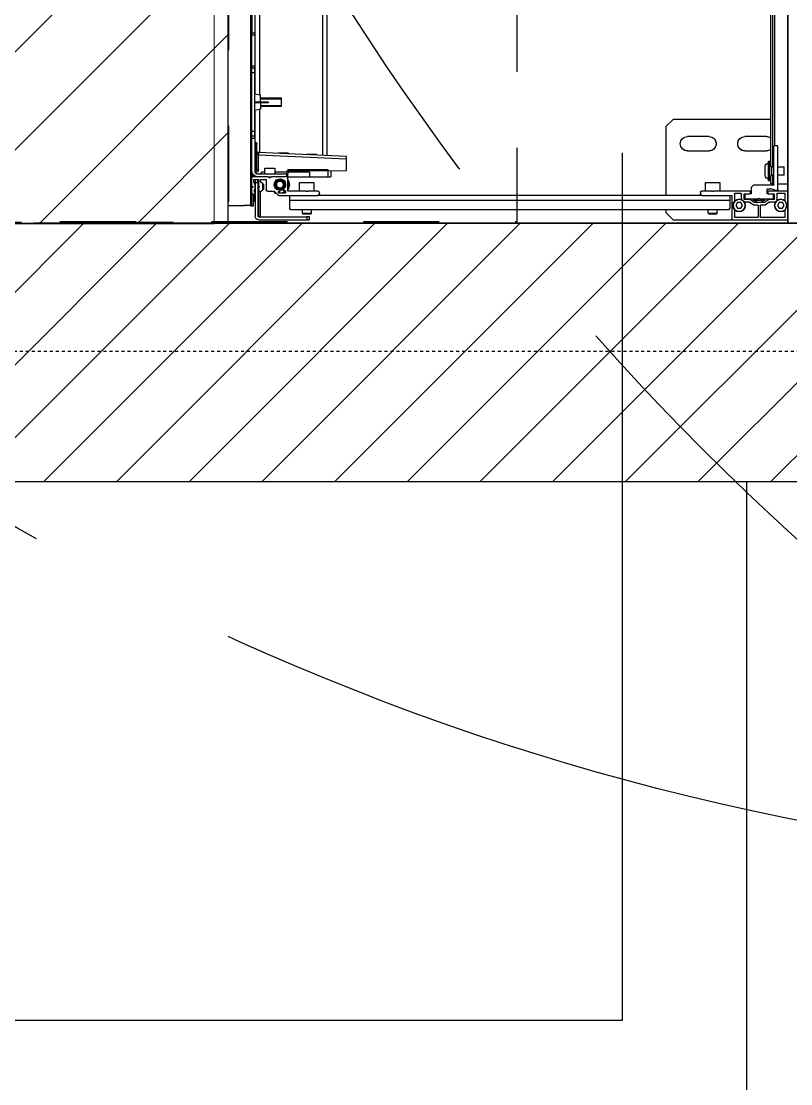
# Model space of a CAD drawing. Header units: centimetres. Extents: x -35664 to 50682, y -23001 to 23705.
# Drawn here: x 9691.7 to 9745.4, y 4240.3 to 4314.4 of the extents above; entities that cross this region are included whole.
import ezdxf

# ---------------------------------------------------------------- set-up
doc = ezdxf.new("R2010")
doc.units = ezdxf.units.CM
for name, pattern in [('ACAD_ISO02W100', [15, 12, -3]), ('Style de ligne -1', [0.41664, 0.20828, -0.20836]), ('VW-01', [0.41656, 0.20828, -0.20828])]:
    doc.linetypes.add(name, pattern=pattern)
for name, color, linetype in [('B aménagement intérieur', 252, 'Continuous'), ('B Faux plafonds', 9, 'Continuous'), ('B Faux plafonds_Hatch', 9, 'Continuous'), ('B GÈnÈral_Hatch', 252, 'Continuous'), ('B Général', 252, 'Continuous'), ('C ANNOTATIONS-axes horizontaux', 252, 'Style de ligne -1'), ('C ANNOTATIONS-prestations', 252, 'Continuous'), ('C ANNOTATIONS-prestations_Hatch', 252, 'Continuous'), ('D SURFACES-shab', 252, 'Continuous'), ('F REMPLISSAGE-vert foncé', 252, 'Continuous'), ('MTI900_Alu', 252, 'Continuous'), ('prlm-CHAUFF', 4, 'Continuous'), ('prlm-MOD', 64, 'Continuous')]:
    doc.layers.add(name, color=color, linetype=linetype)
doc.layers.add('prlm-GAZ', color=2, linetype='Continuous', lineweight=25)
doc.layers.add('prlm-ZEROPLOT', color=254, linetype='Continuous', plot=False)
doc.layers.get('prlm-CHAUFF').off()

# ---------------------------------------------------------------- blocks, each defined once
blk = doc.blocks.new('B 90.200_wc-2')
at = {"layer": 'B Général', "linetype": 'Continuous'}
for p, q in [((-25, -20.1), (-25, 0)), ((-24.9, 0.1), (24.9, 0.1)), ((25, -20.1), (25, 0)), ((-19.5, -44.2), (-19.5, -21.9)), ((19.5, -44.2), (19.5, -21.9))]:
    blk.add_line(p, q, dxfattribs=at)
at = {"layer": 'B Général', "linetype": 'Continuous', "flags": 128}
blk.add_lwpolyline([(-25, -20.1), (-24.9, -20.6), (-24.75, -20.9), (-24.55, -21.2), (-24.3, -21.45), (-23.9, -21.7), (-23.4, -21.85), (-23.15, -21.9), (23.25, -21.9), (23.55, -21.85), (23.9, -21.7), (24.2, -21.5), (24.45, -21.3), (24.65, -21.05), (24.8, -20.75), (24.9, -20.5), (24.95, -20.3), (25, -20.1)], dxfattribs=at)
for points in [[(-19.5, -44.199), (-19.5, -44.2, 0.036537), (-19.11, -49.53, 0.035337), (-17.941, -54.747), (-17.94, -54.75, 0.041299), (-16.221, -59.088), (-16.22, -59.09), (-16.217, -59.097, 0.041783), (-13.79, -63.08, 0.053503), (-10.774, -66.396), (-10.77, -66.4, 0.054816), (-7.122, -69.019), (-7.12, -69.02, 0.063755), (-3.68, -70.42), (-3.678, -70.421, 0.064897), (0, -70.9)], [(0, -70.9, 0.064897), (3.678, -70.421), (3.68, -70.42, 0.063726), (7.12, -69.02), (7.122, -69.019, 0.054816), (10.77, -66.4), (10.774, -66.396, 0.053503), (13.79, -63.08, 0.041783), (16.217, -59.097), (16.22, -59.09), (16.221, -59.088, 0.041299), (17.94, -54.75), (17.941, -54.747, 0.035337), (19.11, -49.53, 0.036556), (19.5, -44.2)]]:
    blk.add_lwpolyline(points, format="xyb", dxfattribs=at)
at = {"layer": 'B Général', "linetype": 'Continuous'}
for centre, start, end in [((-24.9, 0), 90, 180), ((24.9, 0), 0, 90)]:
    blk.add_arc(centre, 0.1, start, end, dxfattribs=at)
blk = doc.blocks.new('B 90.Groupe-2-1')
at = {"layer": 'B Général', "linetype": 'Style de ligne -1', "ltscale": 25.4, "flags": 128}
blk.add_lwpolyline([(-35.4, 7.6), (35.6, 7.6), (35.6, -32.4), (-35.4, -32.4)], close=True, dxfattribs=at)
at = {"layer": 'B Général', "xscale": -1, "rotation": 270}
blk.add_blockref('B 90.200_wc-2', (35.5, 7.5), dxfattribs=at)
blk = doc.blocks.new('B 90.WC-plan-PMR')
at = {"layer": 'B Général'}
blk.add_blockref('B 90.Groupe-2-1', (0, 0), dxfattribs=at)
blk = doc.blocks.new('B 90.T2 S105 (2D)')
at = {"layer": 'B Faux plafonds_Hatch', "linetype": 'Continuous'}
h = blk.add_hatch(dxfattribs=at)
h.set_pattern_fill('F_P__SOFFITE', color=256, style=0, pattern_type=2)
h.set_pattern_definition([(45, (0, 0.2205), (-3.52778, 3.30729), [])])
h.paths.add_polyline_path([(131.913, -198.441), (278.41, -198.441), (278.41, -291.441), (11.734, -291.53), (11.734, -291.524), (4.579, -291.524), (4.579, -224.523), (-60.421, -224.523), (-60.421, -134.523), (4.594, -134.523), (4.594, -27.466), (131.734, -27.466)])
at = {"layer": 'B Faux plafonds', "linetype": 'VW-01', "ltscale": 25.4, "flags": 128}
blk.add_lwpolyline([(131.913, -198.441), (278.41, -198.441), (278.41, -291.441), (11.734, -291.53), (11.734, -291.524), (4.579, -291.524), (4.579, -224.523), (-60.421, -224.523), (-60.421, -134.523), (4.594, -134.523), (4.594, -27.466), (131.734, -27.466)], close=True, dxfattribs=at)
at = {"layer": 'B Général', "linetype": 'Continuous'}
blk.add_line((317.41, -291.511), (317.41, -200.441), dxfattribs=at)
at = {"layer": 'D SURFACES-shab', "lineweight": 18, "flags": 128}
blk.add_lwpolyline([(135.734, -198.441), (277.41, -198.441), (277.41, -291.537), (135.734, -291.537)], close=True, dxfattribs=at)
at = {"layer": 'F REMPLISSAGE-vert foncé', "linetype": 'Continuous'}
blk.add_line((317.41, -291.511), (317.41, -200.441), dxfattribs=at)
at = {"layer": 'B Général'}
blk.add_blockref('B 90.WC-plan-PMR', (262.91, -259.013), dxfattribs=at)
blk = doc.blocks.new('B 90.G 100_80')
at = {"layer": 'B Général', "linetype": 'Continuous'}
blk.add_line((48.52, 43.75), (48.52, -43.75), dxfattribs=at)
at = {"layer": 'B Général', "linetype": 'Continuous', "flags": 128}
blk.add_lwpolyline([(9.5, -45), (9.5, 45), (48.52, 45), (48.52, -45)], close=True, dxfattribs=at)
at = {"layer": 'C ANNOTATIONS-prestations'}
for p, q in [((9.5, 44.75), (9.5, 44.72)), ((9.53, 44.75), (9.5, 44.75)), ((9.5, 44.72), (9.5, 42.78)), ((13.37, 44.75), (9.53, 44.75)), ((9.68, 44.54), (9.68, 44.033)), ((11.41, 44.57), (9.71, 44.57)), ((11.44, 43.76), (11.44, 44.54)), ((11.56, 44.54), (11.56, 43.76)), ((13.19, 44.57), (11.59, 44.57)), ((13.22, 44.033), (13.22, 44.54)), ((17.5, 44.75), (13.37, 44.75)), ((13.4, 43.08), (13.4, 44.72)), ((18, 44.25), (17.5, 44.75)), ((43.05, 44.75), (42.85, 44.75)), ((42.85, 44.75), (42.85, 44.55)), ((42.85, 44.55), (43.05, 44.55)), ((46.4, 44.75), (43.05, 44.75)), ((43.05, 44.55), (43.05, 44.75)), ((46.4, 44.55), (43.05, 44.55)), ((46.27, 44.52), (46.27, 42.791)), ((46.32, 44.55), (46.3, 44.55)), ((46.42, 42.855), (46.42, 44.45)), ((46.45, 42.15), (46.45, 44.5)), ((46.65, 42.15), (46.65, 44.5)), ((9.885, 43.95), (9.769, 43.75)), ((9.769, 43.75), (9.885, 43.55)), ((10.115, 43.95), (9.885, 43.95)), ((10.231, 43.75), (10.115, 43.95)), ((10.115, 43.55), (10.231, 43.75)), ((10.803, 43.535), (11.088, 43.725)), ((11.105, 43.73), (11.41, 43.73)), ((11.59, 43.73), (11.904, 43.73)), ((11.904, 43.73), (12.197, 43.535)), ((12.785, 43.95), (12.669, 43.75)), ((12.669, 43.75), (12.785, 43.55)), ((13.015, 43.95), (12.785, 43.95)), ((13.131, 43.75), (13.015, 43.95)), ((13.015, 43.55), (13.131, 43.75)), ((13.55, 43.95), (13.65, 44.05)), ((13.55, 43.4), (13.55, 43.95)), ((13.65, 44.05), (44.15, 44.05)), ((14.45, 44.3), (14.5, 44.35)), ((15.05, 44.3), (14.45, 44.3)), ((14.45, 44.05), (14.45, 44.3)), ((14.5, 44.35), (15, 44.35)), ((15, 44.35), (15.05, 44.3)), ((15.05, 44.3), (15.05, 44.05)), ((18, 44.05), (18, 44.25)), ((42.75, 44.3), (42.8, 44.35)), ((43.35, 44.3), (42.75, 44.3)), ((42.75, 44.05), (42.75, 44.3)), ((42.8, 44.35), (43.3, 44.35)), ((43.3, 44.35), (43.35, 44.3)), ((43.35, 44.3), (43.35, 44.05)), ((44.15, 44.05), (44.25, 43.95)), ((44.25, 43.4), (44.25, 43.95)), ((46.97, 43.78), (46.77, 43.78)), ((46.77, 43.78), (46.77, 42.98)), ((46.87, 43.75), (46.87, -43.75)), ((46.97, 43.75), (46.87, 43.75)), ((46.97, 43.75), (46.97, 43.78)), ((46.97, -43.75), (46.97, 43.75)), ((46.97, 43.75), (47.42, 43.75)), ((48.52, 43.75), (47.42, 43.75)), ((9.68, 43.467), (9.68, 42.96)), ((9.885, 43.55), (10.115, 43.55)), ((10.27, 42.96), (10.27, 43.307)), ((10.364, 43.53), (10.786, 43.53)), ((10.45, 42.98), (10.45, 43.32)), ((10.48, 43.35), (10.841, 43.35)), ((10.5, 43.27), (10.5, 42.98)), ((11.45, 43.3), (10.53, 43.3)), ((10.858, 43.355), (11.142, 43.545)), ((11.1, 43.377), (11.4, 43.55)), ((11.9, 43.377), (11.1, 43.377)), ((11.1, 43.3), (11.1, 43.377)), ((11.159, 43.55), (11.841, 43.55)), ((11.177, 43.3), (11.177, 43.421)), ((11.5, 43.25), (11.45, 43.3)), ((11.55, 43.3), (11.5, 43.25)), ((12.47, 43.3), (11.55, 43.3)), ((11.6, 43.55), (11.9, 43.377)), ((11.823, 43.3), (11.823, 43.421)), ((11.858, 43.545), (12.15, 43.35)), ((11.9, 43.377), (11.9, 43.3)), ((12.15, 43.35), (12.52, 43.35)), ((12.214, 43.53), (12.536, 43.53)), ((12.5, 42.98), (12.5, 43.27)), ((12.55, 43.32), (12.55, 42.98)), ((12.73, 43.28), (12.73, 42.96)), ((12.785, 43.55), (13.015, 43.55)), ((13.22, 42.96), (13.22, 43.467)), ((15.5, 43.05), (13.43, 43.05)), ((13.55, 43.05), (13.55, 43.4)), ((13.55, 43.4), (44.25, 43.4)), ((15.5, 43.05), (42.27, 43.05)), ((18, 38.25), (18, 43.05)), ((45.028, 43.05), (42.27, 43.05)), ((44.25, 43.05), (44.25, 43.4)), ((45.321, 42.769), (45.049, 43.041)), ((46.65, 43.42), (46.65, 42.885)), ((46.74, 43.45), (46.68, 43.45)), ((46.77, 42.98), (46.77, 43.42)), ((46.77, 42.98), (46.87, 42.98)), ((9.5, 42.78), (9.5, 42.25)), ((9.5, 42.25), (9.5, -42.25)), ((10.2, 42.25), (9.5, 42.25)), ((9.53, 42.75), (10.87, 42.75)), ((9.71, 42.93), (10.24, 42.93)), ((10.2, 42.67), (10.2, 41.4)), ((10.23, 42.7), (10.395, 42.7)), ((10.405, 42.699), (10.695, 42.602)), ((10.87, 42.95), (10.48, 42.95)), ((10.5, 42.35), (11.9, 42.35)), ((10.5, 39.63), (10.5, 42.29)), ((10.55, 42.25), (10.5, 42.25)), ((10.55, 42.25), (10.55, 41.65)), ((10.55, 42.25), (10.7, 42.25)), ((10.7, 42.25), (10.7, 41.7)), ((10.92, 42.6), (10.705, 42.6)), ((10.87, 42.95), (10.92, 42.95)), ((10.9, 42.78), (10.9, 42.92)), ((10.95, 42.92), (10.95, 42.63)), ((12.05, 42.5), (11.9, 42.35)), ((12.05, 42.5), (12.05, 42.92)), ((12.08, 42.95), (12.13, 42.95)), ((12.1, 42.92), (12.1, 42.78)), ((12.52, 42.95), (12.13, 42.95)), ((12.13, 42.75), (14.7, 42.75)), ((12.76, 42.93), (13.19, 42.93)), ((14.25, 42.15), (14.25, 42.75)), ((14.7, 42.75), (14.729, 42.779)), ((14.8, 42.75), (14.7, 42.75)), ((14.771, 42.779), (14.8, 42.75)), ((14.8, 42.75), (15.5, 42.75)), ((15.25, 42.75), (15.25, 42.15)), ((15.6, 42.85), (15.6, 42.95)), ((42.17, 42.95), (42.17, 42.85)), ((42.27, 42.75), (42.958, 42.75)), ((42.55, 42.15), (42.55, 42.75)), ((43.082, 42.75), (42.958, 42.75)), ((42.979, 42.759), (42.999, 42.779)), ((43.041, 42.779), (43.061, 42.759)), ((43.082, 42.75), (44.34, 42.75)), ((43.55, 42.75), (43.55, 42.15)), ((44.278, 42.4), (44.22, 42.3)), ((44.22, 42.3), (44.278, 42.2)), ((44.37, 42.72), (44.37, 41.78)), ((44.566, 42.9), (44.54, 42.854)), ((44.54, 42.74), (44.54, 42.87)), ((44.57, 42.9), (44.99, 42.9)), ((44.68, 42.71), (44.57, 42.71)), ((44.71, 42.657), (44.71, 42.68)), ((44.92, 42.76), (44.92, 42.729)), ((44.99, 42.79), (44.95, 42.79)), ((45.02, 42.87), (45.02, 42.82)), ((45.27, 42.906), (45.184, 42.906)), ((45.328, 42.806), (45.27, 42.906)), ((45.77, 42.76), (45.342, 42.76)), ((45.87, 41.98), (45.87, 42.66)), ((46.07, 42.63), (46.09, 42.65)), ((46.07, 42.27), (46.07, 42.63)), ((46.07, 42.607), (46.12, 42.607)), ((46.07, 42.293), (46.12, 42.293)), ((46.09, 42.25), (46.07, 42.27)), ((46.09, 42.25), (46.09, 42.65)), ((46.09, 42.65), (46.12, 42.65)), ((46.12, 42.25), (46.09, 42.25)), ((46.12, 42.654), (46.12, 42.246)), ((46.257, 42.766), (46.133, 42.679)), ((46.371, 42.471), (46.42, 42.521)), ((46.42, 42.379), (46.371, 42.429)), ((46.4, 42.653), (46.4, 42.827)), ((46.4, 42.65), (46.45, 42.65)), ((46.4, 42.607), (46.45, 42.607)), ((46.4, 42.293), (46.45, 42.293)), ((46.4, 42.252), (46.4, 41.98)), ((46.45, 42.25), (46.4, 42.25)), ((46.42, 42.521), (46.42, 42.625)), ((46.42, 42.28), (46.42, 42.379)), ((46.65, 42.595), (46.65, 42.31)), ((46.661, 42.651), (46.7, 42.69)), ((46.661, 42.618), (46.661, 42.651)), ((46.661, 42.25), (46.661, 42.287)), ((46.7, 42.21), (46.661, 42.25)), ((46.7, 42.826), (46.7, 42.654)), ((46.7, 42.251), (46.7, 42.15)), ((46.84, 42.95), (46.8, 42.95)), ((46.821, 42.471), (46.87, 42.521)), ((46.87, 42.379), (46.821, 42.429)), ((46.835, 42.414), (46.835, 42.486)), ((9.75, 41.65), (9.75, 41.05)), ((9.75, 41.65), (10.2, 41.65)), ((10.5, 41.65), (10.65, 41.65)), ((10.65, 41.65), (10.75, 41.75)), ((10.65, 41.05), (10.65, 41.65)), ((10.7, 42.03), (10.75, 42.03)), ((10.75, 42.03), (10.75, 40.67)), ((10.75, 42.03), (10.85, 42.03)), ((10.85, 42.03), (10.85, 40.67)), ((11.08, 41.675), (11.08, 41.025)), ((15.25, 42.15), (14.25, 42.15)), ((41.57, 41.75), (41.37, 41.75)), ((41.37, 41.354), (41.37, 41.75)), ((42.87, 41.75), (41.57, 41.75)), ((41.57, 41.25), (41.57, 41.75)), ((43.55, 42.15), (42.55, 42.15)), ((44.37, 41.75), (42.87, 41.75)), ((42.87, 41.4), (42.87, 41.75)), ((44.4, 41.75), (44.37, 41.75)), ((44.37, 41.75), (44.37, 41.55)), ((44.37, 41.4), (44.37, 41.55)), ((44.37, 41.55), (44.47, 41.55)), ((44.4, 41.75), (45.508, 41.75)), ((44.47, 41.55), (44.47, 41.75)), ((46.52, 41.55), (44.47, 41.55)), ((45.114, 41.95), (44.726, 41.95)), ((45.27, 41.15), (45.27, 41.55)), ((45.732, 41.75), (45.508, 41.75)), ((45.529, 41.759), (45.599, 41.829)), ((45.641, 41.829), (45.711, 41.759)), ((45.732, 41.75), (46.84, 41.75)), ((46.24, 41.95), (45.9, 41.95)), ((45.97, 41.55), (45.97, 41.15)), ((46.133, 42.221), (46.257, 42.134)), ((46.27, 42.109), (46.27, 41.98)), ((46.72, 41.95), (46.43, 41.95)), ((46.65, 42.15), (46.45, 42.15)), ((46.45, 42.15), (46.45, 41.95)), ((46.65, 41.95), (46.65, 42.15)), ((46.7, 42.15), (46.72, 42.15)), ((46.75, 42.12), (46.75, 41.98)), ((46.87, 41.65), (46.765, 41.65)), ((46.87, 41.75), (46.84, 41.75)), ((10.2, 41.05), (9.75, 41.05)), ((10.25, 41.35), (10.2, 41.4)), ((10.2, 41.3), (10.25, 41.35)), ((10.2, 41.3), (10.2, 39.63)), ((10.65, 41.05), (10.5, 41.05)), ((10.55, 41.05), (10.55, -41.05)), ((10.75, 40.95), (10.65, 41.05)), ((10.7, 41), (10.7, -41)), ((40.27, 41.351), (44.47, 41.36)), ((40.27, 41.351), (40.27, 40.5)), ((44.37, 41.25), (41.57, 41.25)), ((44.37, 41.4), (42.87, 41.4)), ((44.37, 41.25), (44.37, 41.4)), ((45.27, 41.4), (44.37, 41.4)), ((44.47, 41.36), (44.472, 41.4)), ((45.97, 41.15), (45.27, 41.15)), ((46.067, 41.4), (45.97, 41.4)), ((46.42, 41.25), (46.42, 40.221)), ((46.52, 41.25), (46.42, 41.25)), ((46.52, 41.25), (46.52, 41.05)), ((46.52, 41.05), (46.52, 39.65)), ((46.52, 41.05), (46.62, 41.05)), ((46.67, 41.35), (46.62, 41.35)), ((46.62, 41.05), (46.62, 41.35)), ((46.62, 41.05), (46.67, 41.05)), ((46.62, 39.65), (46.62, 41.05)), ((46.67, 39.067), (46.67, 41.4)), ((10.75, 40.67), (10.7, 40.67)), ((10.85, 40.67), (10.75, 40.67)), ((46.42, 40.221), (40.27, 40.5)), ((40.27, 40.5), (40.27, 40.35)), ((40.27, 40.35), (46.413, 40.071)), ((41.65, 2.775), (41.65, 40.287)), ((41.95, 2.775), (41.95, 40.274)), ((42.354, 40.205), (42.357, 40.255)), ((42.354, 40.205), (43.056, 40.173)), ((43.058, 40.223), (43.056, 40.173)), ((44.316, 40.116), (44.319, 40.166)), ((44.316, 40.116), (45.018, 40.084)), ((45.02, 40.134), (45.018, 40.084)), ((46.35, 37.066), (46.35, 40.074)), ((46.413, 40.071), (46.42, 40.221)), ((46.413, 40.071), (46.425, 40.07)), ((46.425, 40.22), (46.42, 40.221)), ((10.23, 39.6), (10.47, 39.6)), ((10.4, 39.6), (10.4, -39.6)), ((12.5, 39.95), (11, 39.95)), ((16.5, 39.95), (15, 39.95)), ((46.52, 39.65), (46.52, 39.45)), ((46.52, 39.65), (46.62, 39.65)), ((46.67, 39.65), (46.62, 39.65)), ((46.62, 39.35), (46.62, 39.65)), ((46.62, 39.35), (46.67, 39.35)), ((46.65, 39.35), (46.65, 37.126)), ((11, 38.95), (12.5, 38.95)), ((15, 38.95), (16.5, 38.95)), ((46.87, 39.067), (46.67, 39.067)), ((46.67, 39.067), (46.67, 38.932)), ((46.67, 38.932), (46.67, 38.6)), ((46.67, 38.932), (46.87, 38.932)), ((46.67, 38.6), (46.67, 34.5)), ((46.67, 38.6), (46.87, 38.6)), ((17.5, 37.75), (18, 38.25)), ((10.7, 37.75), (17.5, 37.75)), ((46.27, 37.05), (46.67, 37.13)), ((46.27, 36.6), (46.27, 37.05)), ((44.82, 36.85), (44.82, 36.25)), ((44.82, 36.85), (46.27, 36.85)), ((46.27, 36.789), (44.82, 36.789)), ((46.27, 36.311), (44.82, 36.311)), ((45.725, 36.6), (45.725, 36.55)), ((45.725, 36.6), (45.861, 36.6)), ((45.725, 36.55), (45.861, 36.55)), ((45.861, 36.6), (45.861, 36.55)), ((45.861, 36.6), (46.67, 36.6)), ((45.861, 36.55), (46.67, 36.55)), ((46.27, 36.55), (46.27, 36.05)), ((46.27, 36.25), (44.82, 36.25)), ((46.67, 35.97), (46.27, 36.05)), ((46.35, 2.6), (46.35, 36.034)), ((46.65, 35.974), (46.65, 2.5)), ((46.67, 34.5), (46.87, 34.5)), ((46.67, 34.5), (46.67, 34.168)), ((46.87, 34.168), (46.67, 34.168)), ((46.67, 34.168), (46.67, 34.033)), ((46.67, 31.85), (46.67, 34.033)), ((46.67, 34.033), (46.87, 34.033)), ((46.67, 31.85), (46.67, 31.75)), ((46.87, 31.85), (46.67, 31.85)), ((46.67, 31.75), (46.87, 31.75)), ((46.85, 31.75), (46.85, 2.433))]:
    blk.add_line(p, q, dxfattribs=at)
at = {"layer": 'C ANNOTATIONS-prestations', "flags": 128}
for points in [[(9.5, 44.72, -0.198912), (9.509, 44.741, -0.198912), (9.53, 44.75)], [(9.68, 44.54, -0.198912), (9.689, 44.561, -0.198912), (9.71, 44.57)], [(11.41, 44.57, -0.198912), (11.431, 44.561, -0.198912), (11.44, 44.54)], [(11.56, 44.54, -0.198912), (11.569, 44.561, -0.198912), (11.59, 44.57)], [(13.19, 44.57, -0.198912), (13.211, 44.561, -0.198912), (13.22, 44.54)], [(13.37, 44.75, -0.198912), (13.391, 44.741, -0.198912), (13.4, 44.72)], [(46.27, 44.52, -0.198912), (46.279, 44.541, -0.198912), (46.3, 44.55)], [(46.32, 44.55, -0.198912), (46.391, 44.521, -0.198912), (46.42, 44.45)], [(46.4, 44.75, -0.198912), (46.577, 44.677, -0.198912), (46.65, 44.5)], [(46.4, 44.55, -0.198912), (46.435, 44.535, -0.198912), (46.45, 44.5)], [(9.68, 44.03, -0.01196), (9.68, 44.031, -0.01196), (9.68, 44.033)], [(11.088, 43.725, -0.073633), (11.096, 43.729, -0.073633), (11.105, 43.73)], [(11.44, 43.76, -0.198912), (11.431, 43.739, -0.198912), (11.41, 43.73)], [(11.59, 43.73, -0.198912), (11.569, 43.739, -0.198912), (11.56, 43.76)], [(13.22, 44.033, -0.01196), (13.22, 44.031, -0.01196), (13.22, 44.03)], [(9.68, 43.467, -0.01196), (9.68, 43.469, -0.01196), (9.68, 43.47)], [(10.225, 43.39, -0.123554), (10.258, 43.354, -0.123554), (10.27, 43.307)], [(10.45, 43.32, -0.198912), (10.459, 43.341, -0.198912), (10.48, 43.35)], [(10.48, 42.95, -0.198912), (10.459, 42.959, -0.198912), (10.45, 42.98)], [(10.5, 43.27, -0.198912), (10.509, 43.291, -0.198912), (10.53, 43.3)], [(10.53, 42.95, -0.198912), (10.509, 42.959, -0.198912), (10.5, 42.98)], [(10.803, 43.535, -0.073633), (10.795, 43.531, -0.073633), (10.786, 43.53)], [(10.858, 43.355, -0.073633), (10.85, 43.351, -0.073633), (10.841, 43.35)], [(11.142, 43.545, -0.073633), (11.15, 43.549, -0.073633), (11.159, 43.55)], [(11.841, 43.55, -0.073633), (11.85, 43.549, -0.073633), (11.858, 43.545)], [(12.214, 43.53, -0.073633), (12.205, 43.531, -0.073633), (12.197, 43.535)], [(12.47, 43.3, -0.198912), (12.491, 43.291, -0.198912), (12.5, 43.27)], [(12.5, 42.98, -0.198912), (12.491, 42.959, -0.198912), (12.47, 42.95)], [(12.52, 43.35, -0.198912), (12.541, 43.341, -0.198912), (12.55, 43.32)], [(12.55, 42.98, -0.198912), (12.541, 42.959, -0.198912), (12.52, 42.95)], [(12.73, 43.28, -0.095961), (12.737, 43.318, -0.095961), (12.758, 43.35)], [(13.22, 43.47, -0.01196), (13.22, 43.469, -0.01196), (13.22, 43.467)], [(13.43, 43.05, -0.198912), (13.409, 43.059, -0.198912), (13.4, 43.08)], [(15.5, 43.05, -0.198912), (15.571, 43.021, -0.198912), (15.6, 42.95)], [(42.17, 42.95, -0.198912), (42.199, 43.021, -0.198912), (42.27, 43.05)], [(45.028, 43.05, -0.098491), (45.039, 43.048, -0.098491), (45.049, 43.041)], [(46.65, 43.42, -0.198912), (46.659, 43.441, -0.198912), (46.68, 43.45)], [(46.74, 43.45, -0.198912), (46.761, 43.441, -0.198912), (46.77, 43.42)], [(46.8, 42.95, -0.198912), (46.779, 42.959, -0.198912), (46.77, 42.98)], [(9.53, 42.75, -0.198912), (9.509, 42.759, -0.198912), (9.5, 42.78)], [(9.71, 42.93, -0.198912), (9.689, 42.939, -0.198912), (9.68, 42.96)], [(10.2, 42.67, -0.198912), (10.209, 42.691, -0.198912), (10.23, 42.7)], [(10.27, 42.96, -0.198912), (10.261, 42.939, -0.198912), (10.24, 42.93)], [(10.395, 42.7, -0.040241), (10.4, 42.7, -0.040241), (10.405, 42.699)], [(10.5, 42.29, -0.414214), (10.47, 42.32, -0.414214), (10.5, 42.35)], [(10.705, 42.6, -0.040241), (10.7, 42.6, -0.040241), (10.695, 42.602)], [(10.87, 42.95, -0.198912), (10.891, 42.941, -0.198912), (10.9, 42.92)], [(10.9, 42.78, -0.198912), (10.891, 42.759, -0.198912), (10.87, 42.75)], [(10.92, 42.95, -0.198912), (10.941, 42.941, -0.198912), (10.95, 42.92)], [(10.95, 42.63, -0.198912), (10.941, 42.609, -0.198912), (10.92, 42.6)], [(12.05, 42.92, -0.198912), (12.059, 42.941, -0.198912), (12.08, 42.95)], [(12.1, 42.92, -0.198912), (12.109, 42.941, -0.198912), (12.13, 42.95)], [(12.13, 42.75, -0.198912), (12.109, 42.759, -0.198912), (12.1, 42.78)], [(12.76, 42.93, -0.198912), (12.739, 42.939, -0.198912), (12.73, 42.96)], [(13.22, 42.96, -0.198912), (13.211, 42.939, -0.198912), (13.19, 42.93)], [(14.729, 42.779, -0.198912), (14.75, 42.788, -0.198912), (14.771, 42.779)], [(15.6, 42.85, -0.198912), (15.571, 42.779, -0.198912), (15.5, 42.75)], [(42.27, 42.75, -0.198912), (42.199, 42.779, -0.198912), (42.17, 42.85)], [(42.979, 42.759, -0.098491), (42.969, 42.752, -0.098491), (42.958, 42.75)], [(42.999, 42.779, -0.198912), (43.02, 42.788, -0.198912), (43.041, 42.779)], [(43.082, 42.75, -0.098491), (43.071, 42.752, -0.098491), (43.061, 42.759)], [(44.37, 41.954, -0.14145), (44.27, 42.3, -0.14145), (44.37, 42.646)], [(44.37, 42.06, -0.103148), (44.32, 42.3, -0.103148), (44.37, 42.54)], [(44.34, 42.75, -0.198912), (44.361, 42.741, -0.198912), (44.37, 42.72)], [(44.948, 42.699, -0.366532), (45.318, 42.338, -0.366532), (45.023, 41.914, -0.366532), (44.556, 42.135, -0.366532), (44.697, 42.632)], [(44.54, 42.87, -0.198912), (44.549, 42.891, -0.198912), (44.57, 42.9)], [(44.54, 42.764, -0.104675), (44.761, 42.879, -0.104675), (45.009, 42.893)], [(44.54, 42.827, -0.02871), (44.603, 42.867, -0.02871), (44.67, 42.9)], [(44.57, 42.71, -0.198912), (44.549, 42.719, -0.198912), (44.54, 42.74)], [(44.68, 42.71, -0.198912), (44.701, 42.701, -0.198912), (44.71, 42.68)], [(44.697, 42.632, -0.082935), (44.817, 42.687, -0.082935), (44.948, 42.699)], [(44.71, 42.657, -0.122946), (44.706, 42.643, -0.122946), (44.697, 42.632)], [(44.92, 42.76, -0.198912), (44.929, 42.781, -0.198912), (44.95, 42.79)], [(44.948, 42.699, -0.189855), (44.928, 42.709, -0.189855), (44.92, 42.729)], [(44.99, 42.9, -0.198912), (45.011, 42.891, -0.198912), (45.02, 42.87)], [(45.02, 42.82, -0.198912), (45.011, 42.799, -0.198912), (44.99, 42.79)], [(45.207, 42.883, -0.041018), (45.298, 42.829, -0.041018), (45.379, 42.76)], [(45.342, 42.76, -0.098491), (45.331, 42.762, -0.098491), (45.321, 42.769)], [(45.77, 42.76, -0.198912), (45.841, 42.731, -0.198912), (45.87, 42.66)], [(46.12, 42.654, -0.120588), (46.123, 42.668, -0.120588), (46.133, 42.679)], [(46.133, 42.221, -0.120588), (46.123, 42.232, -0.120588), (46.12, 42.246)], [(46.27, 42.791, -0.120588), (46.267, 42.777, -0.120588), (46.257, 42.766)], [(46.371, 42.429, -0.198912), (46.362, 42.45, -0.198912), (46.371, 42.471)], [(46.4, 42.827, -0.155096), (46.406, 42.844, -0.155096), (46.42, 42.855)], [(46.42, 42.625, -0.155096), (46.406, 42.636, -0.155096), (46.4, 42.653)], [(46.4, 42.252, -0.155096), (46.406, 42.269, -0.155096), (46.42, 42.28)], [(46.675, 42.855, -0.17724), (46.657, 42.866, -0.17724), (46.65, 42.885)], [(46.661, 42.651, -0.013224), (46.655, 42.65, -0.013224), (46.65, 42.65)], [(46.65, 42.595, -0.17724), (46.657, 42.614, -0.17724), (46.675, 42.625)], [(46.675, 42.28, -0.17724), (46.657, 42.291, -0.17724), (46.65, 42.31)], [(46.65, 42.25, -0.013224), (46.655, 42.25, -0.013224), (46.661, 42.25)], [(46.675, 42.855, -0.17724), (46.693, 42.845, -0.17724), (46.7, 42.826)], [(46.7, 42.654, -0.17724), (46.693, 42.635, -0.17724), (46.675, 42.625)], [(46.675, 42.28, -0.17724), (46.693, 42.27, -0.17724), (46.7, 42.251)], [(46.821, 42.429, -0.198912), (46.812, 42.45, -0.198912), (46.821, 42.471)], [(46.84, 42.95, -0.198912), (46.861, 42.941, -0.198912), (46.87, 42.92)], [(10.85, 41.873, -0.218554), (11.01, 41.827, -0.218554), (11.08, 41.675)], [(10.85, 41.874, -0.003145), (10.853, 41.874, -0.003145), (10.855, 41.874)], [(44.4, 41.75, -0.198912), (44.379, 41.759, -0.198912), (44.37, 41.78)], [(45.529, 41.759, -0.098491), (45.519, 41.752, -0.098491), (45.508, 41.75)], [(45.599, 41.829, -0.198912), (45.62, 41.838, -0.198912), (45.641, 41.829)], [(45.732, 41.75, -0.098491), (45.721, 41.752, -0.098491), (45.711, 41.759)], [(45.9, 41.95, -0.198912), (45.879, 41.959, -0.198912), (45.87, 41.98)], [(46.22, 41.472, -0.028434), (46.259, 41.513, -0.028434), (46.302, 41.55)], [(46.27, 41.98, -0.198912), (46.261, 41.959, -0.198912), (46.24, 41.95)], [(46.257, 42.134, -0.120588), (46.267, 42.123, -0.120588), (46.27, 42.109)], [(46.43, 41.95, -0.198912), (46.409, 41.959, -0.198912), (46.4, 41.98)], [(46.52, 41.75, -0.198912), (46.767, 41.648, -0.198912), (46.87, 41.4)], [(46.52, 41.55, -0.198912), (46.626, 41.506, -0.198912), (46.67, 41.4)], [(46.72, 42.15, -0.198912), (46.741, 42.141, -0.198912), (46.75, 42.12)], [(46.75, 41.98, -0.198912), (46.741, 41.959, -0.198912), (46.72, 41.95)], [(46.87, 41.78, -0.198912), (46.861, 41.759, -0.198912), (46.84, 41.75)], [(11.08, 41.025, -0.218554), (11.01, 40.873, -0.218554), (10.85, 40.827)], [(10.855, 40.827, -0.003145), (10.853, 40.826, -0.003145), (10.85, 40.826)], [(46.22, 41.472, -0.109774), (46.151, 41.419, -0.109774), (46.067, 41.4)], [(46.42, 41.25, -0.227222), (46.495, 41.406, -0.227222), (46.663, 41.445)], [(46.52, 41.25, -0.198912), (46.549, 41.321, -0.198912), (46.62, 41.35)], [(46.425, 40.07, -0.193016), (46.492, 40.04, -0.193016), (46.52, 39.97)], [(10.23, 39.6, -0.198912), (10.209, 39.609, -0.198912), (10.2, 39.63)], [(10.5, 39.63, -0.198912), (10.491, 39.609, -0.198912), (10.47, 39.6)], [(10.7, 39.85, -0.080612), (10.842, 39.924, -0.080612), (11, 39.95)], [(12.5, 39.95, -0.414214), (13, 39.45, -0.414214), (12.5, 38.95)], [(15, 38.95, -0.414214), (14.5, 39.45, -0.414214), (15, 39.95)], [(16.5, 39.95, -0.414214), (17, 39.45, -0.414214), (16.5, 38.95)], [(46.62, 39.35, -0.198912), (46.549, 39.379, -0.198912), (46.52, 39.45)], [(11, 38.95, -0.080612), (10.842, 38.976, -0.080612), (10.7, 39.05)]]:
    blk.add_lwpolyline(points, format="xyb", dxfattribs=at)
at = {"layer": 'C ANNOTATIONS-prestations'}
for centre, radius in [((10, 43.75), 0.425), ((12.9, 43.75), 0.425), ((44.92, 42.3), 0.35), ((44.92, 42.3), 0.3), ((44.92, 42.3), 0.25)]:
    blk.add_circle(centre, radius, dxfattribs=at)
for points, knots in [([(46.425, 40.07), (46.424, 40.07), (46.424, 40.071), (46.424, 40.072), (46.423, 40.074), (46.422, 40.083), (46.422, 40.103), (46.422, 40.13), (46.423, 40.182), (46.424, 40.218), (46.424, 40.219), (46.425, 40.22)], [0, 0, 0, 1, 2, 3, 4, 5, 6, 7, 8, 8, 9, 9, 9]), ([(46.425, 40.22), (46.425, 40.22), (46.437, 40.218), (46.454, 40.206), (46.467, 40.191), (46.48, 40.171), (46.491, 40.146), (46.501, 40.117), (46.513, 40.068), (46.52, 40.004), (46.52, 39.975), (46.52, 39.972), (46.52, 39.97)], [0, 0, 0, 1, 2, 3, 4, 5, 6, 7, 8, 9, 9, 10, 10, 10])]:
    blk.add_open_spline(points, degree=2, knots=knots, dxfattribs=at)
blk = doc.blocks.new('xi.dchrob')
at = {"layer": 'prlm-ZEROPLOT', "color": 253, "linetype": 'ACAD_ISO02W100', "ltscale": 5}
blk.add_circle((13.375, 0), 180, dxfattribs=at)
blk = doc.blocks.new('B 70.MTI900_Alu_390')
at = {"layer": 'MTI900_Alu', "color": 1, "linetype": 'Continuous'}
for p, q in [((-4.475, 0), (-4.472, 0)), ((-4.475, -0.003), (-4.475, 0)), ((-4.472, 0), (-4.278, 0)), ((-4.278, 0), (-4.225, 0)), ((-4.225, 0), (4.225, 0)), ((-4.225, -0.07), (-4.225, 0)), ((-4.475, -0.387), (-4.475, -0.003)), ((-4.457, -0.191), (-4.457, -0.021)), ((-4.454, -0.018), (-4.4033, -0.018)), ((-4.395, -0.0385), (-4.375, -0.0269)), ((-4.395, -0.0615), (-4.395, -0.0385)), ((-4.375, -0.0731), (-4.395, -0.0615)), ((-4.375, -0.0269), (-4.355, -0.0385)), ((-4.355, -0.0615), (-4.375, -0.0731)), ((-4.355, -0.0385), (-4.355, -0.0615)), ((-4.3467, -0.018), (-4.296, -0.018)), ((-4.293, -0.021), (-4.293, -0.074)), ((-4.275, -0.003), (-4.275, -0.137)), ((-4.27, -0.073), (-4.27, -0.0895)), ((-4.267, -0.07), (-4.14, -0.07)), ((-4.165, -0.025), (-4.105, -0.025)), ((-4.165, -0.025), (-4.165, -0.07)), ((-4.135, -0.075), (-4.14, -0.07)), ((-4.13, -0.07), (-4.135, -0.075)), ((-4.13, -0.07), (-3.963, -0.07)), ((-4.105, -0.07), (-4.105, -0.025)), ((-3.96, -0.073), (-3.96, -0.097)), ((-4.3535, -0.1303), (-4.3725, -0.1588)), ((-4.3355, -0.1358), (-4.3545, -0.1642)), ((-4.353, -0.0864), (-4.353, -0.1286)), ((-4.335, -0.098), (-4.335, -0.1341)), ((-4.298, -0.095), (-4.332, -0.095)), ((-4.296, -0.077), (-4.3306, -0.077)), ((-4.33, -0.195), (-4.33, -0.103)), ((-4.327, -0.1), (-4.298, -0.1)), ((-4.295, -0.137), (-4.295, -0.098)), ((-4.295, -0.137), (-4.295, -0.142)), ((-4.278, -0.14), (-4.292, -0.14)), ((-4.292, -0.145), (-4.263, -0.145)), ((-4.2698, -0.0905), (-4.2602, -0.1195)), ((-4.26, -0.142), (-4.26, -0.1205)), ((-4.235, -0.1), (-4.235, -0.24)), ((-3.963, -0.1), (-4.229, -0.1)), ((-4.225, -0.105), (-4.225, -0.1)), ((-4.225, -0.105), (-4.165, -0.105)), ((-4.225, -0.105), (-4.225, -0.12)), ((-4.225, -0.12), (-4.17, -0.12)), ((-4.203, -0.12), (-4.203, -0.125)), ((-4.203, -0.125), (-4.067, -0.125)), ((-4.203, -0.125), (-4.203, -0.135)), ((-4.203, -0.135), (-4.067, -0.135)), ((-4.165, -0.115), (-4.175, -0.125)), ((-4.165, -0.1), (-4.165, -0.115)), ((-4.105, -0.115), (-4.165, -0.115)), ((-4.105, -0.115), (-4.105, -0.1)), ((-4.105, -0.105), (4.105, -0.105)), ((-4.095, -0.125), (-4.105, -0.115)), ((-4.1, -0.12), (4.1, -0.12)), ((-4.067, -0.125), (-4.067, -0.12)), ((-4.067, -0.135), (-4.067, -0.125)), ((-3.96, -0.09), (3.96, -0.09)), ((-3.775, -0.12), (-3.775, -0.8)), ((-4.457, -0.369), (-4.457, -0.209)), ((-4.376, -0.194), (-4.454, -0.194)), ((-4.454, -0.206), (-4.376, -0.206)), ((-4.373, -0.1605), (-4.373, -0.191)), ((-4.373, -0.209), (-4.373, -0.2404)), ((-4.3377, -0.16), (-4.355, -0.19)), ((-4.355, -0.1659), (-4.355, -0.2341)), ((-4.355, -0.21), (-4.3377, -0.24)), ((-4.33, -0.1677), (-4.3421, -0.1677)), ((-4.3377, -0.24), (-4.3377, -0.16)), ((-4.33, -0.16), (-4.3377, -0.16)), ((-4.325, -0.2), (-4.33, -0.195)), ((-4.33, -0.205), (-4.325, -0.2)), ((-4.33, -0.297), (-4.33, -0.205)), ((-4.1675, -0.158), (-4.1025, -0.158)), ((-3.995, -0.3), (-3.995, -0.15)), ((-3.895, -0.15), (-3.895, -0.3)), ((-4.373, -0.2404), (-4.3535, -0.2697)), ((-4.3545, -0.2358), (-4.335, -0.265)), ((-4.353, -0.2714), (-4.353, -0.3036)), ((-4.33, -0.2323), (-4.3421, -0.2323)), ((-4.3377, -0.24), (-4.33, -0.24)), ((-4.335, -0.265), (-4.335, -0.302)), ((-4.295, -0.258), (-4.295, -0.263)), ((-4.295, -0.302), (-4.295, -0.263)), ((-4.25, -0.255), (-4.292, -0.255)), ((-4.292, -0.26), (-4.278, -0.26)), ((-4.275, -0.263), (-4.275, -0.52)), ((-4.25, -0.255), (-4.235, -0.24)), ((-4.395, -0.3285), (-4.375, -0.3169)), ((-4.395, -0.3515), (-4.395, -0.3285)), ((-4.375, -0.3631), (-4.395, -0.3515)), ((-4.375, -0.3169), (-4.355, -0.3285)), ((-4.355, -0.3515), (-4.375, -0.3631)), ((-4.355, -0.3285), (-4.355, -0.3515)), ((-4.332, -0.305), (-4.298, -0.305)), ((-4.328, -0.323), (-4.296, -0.323)), ((-4.298, -0.3), (-4.327, -0.3)), ((-4.293, -0.326), (-4.293, -0.369)), ((-4.475, -0.8), (-4.475, -0.387)), ((-4.308, -0.39), (-4.472, -0.39)), ((-4.4033, -0.372), (-4.454, -0.372)), ((-4.395, -0.405), (-4.405, -0.415)), ((-4.405, -0.415), (-4.405, -3.465)), ((-4.34, -0.405), (-4.395, -0.405)), ((-4.296, -0.372), (-4.3467, -0.372)), ((-4.305, -0.405), (-4.34, -0.405)), ((-4.34, -0.405), (-4.34, -3.475)), ((-4.305, -0.6), (-4.305, -0.393)), ((-4.43, -0.495), (-4.435, -0.5)), ((-4.435, -0.5), (-4.435, -0.55)), ((-4.43, -0.555), (-4.43, -0.495)), ((-4.405, -0.495), (-4.43, -0.495)), ((-4.215, -0.475), (-4.275, -0.475)), ((-4.215, -0.575), (-4.215, -0.475)), ((-4.435, -0.55), (-4.43, -0.555)), ((-4.43, -0.555), (-4.405, -0.555)), ((-4.275, -0.52), (-4.2779, -0.5229)), ((-4.2779, -0.5271), (-4.275, -0.53)), ((-4.275, -0.53), (-4.275, -0.52)), ((-4.275, -0.53), (-4.275, -0.6)), ((-4.275, -0.575), (-4.215, -0.575)), ((-3.995, -0.7), (-3.995, -0.55)), ((-3.895, -0.55), (-3.895, -0.7)), ((-4.305, -0.6), (-4.305, -3.277)), ((-4.285, -0.61), (-4.295, -0.61)), ((-4.425, -0.85), (-4.475, -0.8)), ((-3.775, -0.8), (-3.825, -0.85)), ((-4.405, -0.85), (-4.425, -0.85)), ((-3.825, -0.85), (-4.305, -0.85)), ((-4.1351, -3.077), (-4.136, -3.497)), ((-4.1351, -3.077), (-4.05, -3.077)), ((-4.0221, -3.692), (-4.05, -3.077)), ((-4.05, -3.077), (-4.035, -3.077)), ((-4.035, -3.077), (-4.0071, -3.6913)), ((-4.175, -3.207), (-4.175, -3.187)), ((-4.1353, -3.187), (-4.175, -3.187)), ((-4.175, -3.337), (-4.175, -3.207)), ((-4.125, -3.207), (-4.175, -3.207)), ((-4.125, -3.487), (-4.125, -3.207)), ((-0.2775, -3.215), (-4.0287, -3.215)), ((-0.2775, -3.245), (-4.0274, -3.245)), ((-4.43, -3.325), (-4.435, -3.33)), ((-4.435, -3.33), (-4.435, -3.38)), ((-4.43, -3.385), (-4.43, -3.325)), ((-4.405, -3.325), (-4.43, -3.325)), ((-4.305, -3.5528), (-4.305, -3.277)), ((-4.295, -3.267), (-4.285, -3.267)), ((-4.275, -3.277), (-4.275, -3.3458)), ((-4.215, -3.305), (-4.275, -3.305)), ((-4.215, -3.405), (-4.215, -3.305)), ((-4.0205, -3.2854), (-4.0255, -3.2857)), ((-4.0205, -3.2854), (-4.0173, -3.3556)), ((-4.475, -3.355), (-4.475, -3.335)), ((-4.475, -3.335), (-4.455, -3.335)), ((-4.475, -3.69), (-4.475, -3.355)), ((-4.455, -3.355), (-4.475, -3.355)), ((-4.455, -3.335), (-4.455, -3.355)), ((-4.455, -3.69), (-4.455, -3.355)), ((-4.435, -3.38), (-4.43, -3.385)), ((-4.43, -3.385), (-4.405, -3.385)), ((-4.2759, -3.3479), (-4.2779, -3.3499)), ((-4.2779, -3.3541), (-4.2759, -3.3561)), ((-4.275, -3.3582), (-4.275, -3.3458)), ((-4.275, -3.3582), (-4.275, -3.484)), ((-4.275, -3.405), (-4.215, -3.405)), ((-4.175, -3.487), (-4.175, -3.337)), ((-4.14, -3.337), (-4.175, -3.337)), ((-4.14, -3.487), (-4.14, -3.337)), ((-4.0223, -3.3558), (-4.0173, -3.3556)), ((-4.405, -3.465), (-4.395, -3.475)), ((-4.34, -3.475), (-4.395, -3.475)), ((-4.305, -3.475), (-4.34, -3.475)), ((-4.24, -3.4778), (-4.23, -3.472)), ((-4.23, -3.472), (-4.22, -3.4778)), ((-4.0116, -3.4816), (-4.0166, -3.4819)), ((-4.0116, -3.4816), (-4.0084, -3.5518)), ((-4.2769, -3.5821), (-4.3041, -3.5549)), ((-4.29, -3.5066), (-4.2854, -3.504)), ((-4.29, -3.507), (-4.29, -3.549)), ((-4.274, -3.504), (-4.287, -3.504)), ((-4.287, -3.552), (-4.282, -3.552)), ((-4.279, -3.549), (-4.279, -3.545)), ((-4.276, -3.542), (-4.2729, -3.542)), ((-4.272, -3.487), (-4.178, -3.487)), ((-4.271, -3.518), (-4.271, -3.507)), ((-4.2657, -3.521), (-4.268, -3.521)), ((-4.195, -3.5614), (-4.195, -3.5226)), ((-4.175, -3.49), (-4.175, -3.487)), ((-4.175, -3.487), (-4.155, -3.487)), ((-4.175, -3.49), (-4.175, -3.6008)), ((-4.155, -3.497), (-4.175, -3.497)), ((-4.14, -3.487), (-4.155, -3.487)), ((-4.155, -3.487), (-4.155, -3.497)), ((-4.155, -3.702), (-4.155, -3.497)), ((-4.125, -3.487), (-4.14, -3.487)), ((-4.14, -3.577), (-4.14, -3.487)), ((-4.136, -3.497), (-4.14, -3.4972)), ((-4.0134, -3.552), (-4.0084, -3.5518)), ((-3.685, -3.532), (-3.625, -3.532)), ((-3.685, -3.532), (-3.685, -3.677)), ((-3.6789, -3.677), (-3.6789, -3.532)), ((-3.6311, -3.677), (-3.6311, -3.532)), ((-3.625, -3.677), (-3.625, -3.532)), ((-4.2906, -3.577), (-4.2906, -3.5684)), ((-4.2806, -3.5828), (-4.2906, -3.577)), ((-4.276, -3.627), (-4.276, -3.5842)), ((-4.1759, -3.6029), (-4.1829, -3.6099)), ((-4.1829, -3.6141), (-4.1759, -3.6211)), ((-4.175, -3.6232), (-4.175, -3.6008)), ((-4.175, -3.6232), (-4.175, -3.734)), ((-4.115, -3.577), (-4.155, -3.577)), ((-4.115, -3.647), (-4.115, -3.577)), ((-3.66, -3.6225), (-3.655, -3.6225)), ((-3.66, -3.6225), (-3.66, -3.6361)), ((-3.655, -3.6225), (-3.655, -3.6361)), ((-4.455, -3.682), (-4.455, -3.68)), ((-4.452, -3.677), (-4.2791, -3.677)), ((-4.215, -3.695), (-4.45, -3.695)), ((-4.2855, -3.692), (-4.445, -3.692)), ((-4.2653, -3.69), (-4.2827, -3.69)), ((-4.2766, -3.6757), (-4.2679, -3.6633)), ((-4.198, -3.637), (-4.266, -3.637)), ((-4.2654, -3.662), (-4.2246, -3.662)), ((-4.263, -3.657), (-4.265, -3.659)), ((-4.225, -3.659), (-4.265, -3.659)), ((-4.265, -3.659), (-4.265, -3.662)), ((-4.265, -3.69), (-4.265, -3.695)), ((-4.227, -3.657), (-4.263, -3.657)), ((-4.2521, -3.692), (-4.2625, -3.692)), ((-4.2607, -3.657), (-4.2607, -3.662)), ((-4.2607, -3.69), (-4.2607, -3.695)), ((-4.2471, -3.6871), (-4.2521, -3.692)), ((-4.2379, -3.692), (-4.2429, -3.6871)), ((-4.228, -3.692), (-4.2379, -3.692)), ((-4.2293, -3.657), (-4.2293, -3.662)), ((-4.2293, -3.69), (-4.2293, -3.695)), ((-4.225, -3.659), (-4.227, -3.657)), ((-4.2252, -3.69), (-4.198, -3.69)), ((-4.225, -3.662), (-4.225, -3.659)), ((-4.225, -3.695), (-4.225, -3.69)), ((-4.2221, -3.6633), (-4.2134, -3.6757)), ((-4.215, -3.715), (-4.215, -3.695)), ((-4.215, -3.695), (-4.195, -3.695)), ((-4.2109, -3.677), (-4.198, -3.677)), ((-4.195, -3.674), (-4.195, -3.64)), ((-4.195, -3.722), (-4.195, -3.693)), ((-4.155, -3.647), (-4.115, -3.647)), ((-4.14, -3.6567), (-4.14, -3.647)), ((-4.125, -3.692), (-4.0221, -3.692)), ((-4.125, -3.702), (-4.125, -3.692)), ((-4.125, -3.702), (-4.105, -3.702)), ((-4.105, -3.702), (-3.965, -3.702)), ((-4.105, -3.702), (-4.105, -3.712)), ((-4.0071, -3.6913), (-4.0221, -3.692)), ((-4.022, -3.6925), (-4.0221, -3.692)), ((-3.7066, -3.685), (-4.0074, -3.685)), ((-4.0071, -3.6913), (-4.007, -3.6925)), ((-3.965, -3.702), (-3.945, -3.702)), ((-3.965, -3.702), (-3.965, -3.712)), ((-3.705, -3.677), (-3.713, -3.717)), ((-3.66, -3.677), (-3.705, -3.677)), ((-3.66, -3.6361), (-3.655, -3.6361)), ((-3.66, -3.6361), (-3.66, -3.717)), ((-3.655, -3.6361), (-3.655, -3.717)), ((-3.655, -3.677), (-3.605, -3.677)), ((-3.597, -3.717), (-3.605, -3.677)), ((-0.26, -3.685), (-3.6034, -3.685)), ((-4.215, -3.715), (-4.45, -3.715)), ((-4.378, -3.747), (-4.378, -3.727)), ((-4.378, -3.727), (-4.298, -3.727)), ((-4.375, -3.747), (-4.378, -3.747)), ((-4.375, -3.737), (4.375, -3.737)), ((-4.375, -3.747), (-4.375, -3.737)), ((4.375, -3.747), (-4.375, -3.747)), ((-4.375, -3.747), (-4.375, -3.792)), ((-4.345, -3.724), (-4.345, -3.718)), ((-4.342, -3.715), (-4.2885, -3.715)), ((-4.298, -3.727), (-4.342, -3.727)), ((-4.298, -3.727), (-4.298, -3.737)), ((-4.295, -3.734), (-4.295, -3.73)), ((-4.2826, -3.72), (-4.2654, -3.72)), ((-4.2651, -3.7161), (-4.269, -3.72)), ((-4.2618, -3.7161), (-4.2651, -3.7161)), ((-4.2595, -3.715), (-4.231, -3.715)), ((-4.2471, -3.7321), (-4.2521, -3.737)), ((-4.2414, -3.7335), (-4.2486, -3.7335)), ((-4.2379, -3.737), (-4.2429, -3.7321)), ((-4.2249, -3.7161), (-4.2287, -3.7161)), ((-4.2251, -3.72), (-4.215, -3.72)), ((-4.221, -3.72), (-4.2249, -3.7161)), ((-4.195, -3.715), (-4.215, -3.715)), ((-4.215, -3.72), (-4.215, -3.722)), ((-4.212, -3.725), (-4.198, -3.725)), ((-4.175, -3.737), (-4.175, -3.734)), ((-4.165, -3.737), (-4.165, -3.7265)), ((-3.9067, -3.717), (-4.14, -3.717)), ((-4.135, -3.717), (-4.135, -3.712)), ((-4.105, -3.712), (-4.135, -3.712)), ((-4.105, -3.712), (-4.105, -3.717)), ((-3.965, -3.712), (-4.105, -3.712)), ((-3.965, -3.717), (-3.965, -3.712)), ((-3.935, -3.712), (-3.965, -3.712)), ((-3.935, -3.712), (-3.935, -3.717)), ((-3.935, -3.715), (-3.7126, -3.715)), ((-3.9067, -3.737), (-3.9067, -3.717)), ((-3.9067, -3.717), (-3.8932, -3.717)), ((-3.8932, -3.717), (-3.86, -3.717)), ((-3.8932, -3.717), (-3.8932, -3.737)), ((-3.86, -3.717), (-3.45, -3.717)), ((-3.86, -3.717), (-3.86, -3.737)), ((-3.5974, -3.715), (-0.25, -3.715)), ((-3.45, -3.717), (-3.45, -3.737)), ((-3.45, -3.717), (-3.4168, -3.717)), ((-3.4168, -3.737), (-3.4168, -3.717)), ((-3.4168, -3.717), (-3.4033, -3.717)), ((-3.185, -3.717), (-3.4033, -3.717)), ((-3.4033, -3.717), (-3.4033, -3.737)), ((-3.185, -3.717), (-3.175, -3.717)), ((-3.185, -3.737), (-3.185, -3.717)), ((-3.175, -3.717), (-3.175, -3.737)), ((-3.175, -3.735), (-0.2433, -3.735)), ((-4.375, -3.902), (-4.375, -3.792)), ((-4.375, -3.902), (4.375, -3.902))]:
    blk.add_line(p, q, dxfattribs=at)
for centre, radius in [((-4.375, -0.05), 0.0425), ((-4.375, -0.34), 0.0425), ((-4.23, -3.542), 0.035), ((-4.23, -3.542), 0.03), ((-4.23, -3.542), 0.025)]:
    blk.add_circle(centre, radius, dxfattribs=at)
for centre, radius, start, end in [((-4.472, -0.003), 0.003, 90, 180), ((-4.278, -0.003), 0.003, 0, 90), ((-4.454, -0.021), 0.003, 90, 180), ((-4.4033, -0.021), 0.003, 84.51824, 90), ((-4.3467, -0.021), 0.003, 90, 95.48174), ((-4.3306, -0.067), 0.01, 213.6525, 270), ((-4.296, -0.021), 0.003, 0, 90), ((-4.296, -0.074), 0.003, 270, 0), ((-4.267, -0.073), 0.003, 90, 180), ((-3.963, -0.073), 0.003, 0, 90), ((-4.356, -0.1286), 0.003, 326.30993, 0), ((-4.338, -0.1341), 0.003, 326.30993, 0), ((-4.332, -0.098), 0.003, 90, 180), ((-4.327, -0.103), 0.003, 90, 180), ((-4.298, -0.098), 0.003, 0, 90), ((-4.298, -0.103), 0.003, 0, 90), ((-4.292, -0.137), 0.003, 180, 270), ((-4.292, -0.142), 0.003, 180, 270), ((-4.278, -0.137), 0.003, 270, 0), ((-4.267, -0.0895), 0.003, 180, 198.43495), ((-4.263, -0.142), 0.003, 270, 0), ((-4.263, -0.1205), 0.003, 0, 18.43495), ((-4.232, -0.1), 0.003, 0, 180), ((-4.1675, -0.138), 0.02, 171.37307, 270), ((-4.1675, -0.133), 0.02, 185.73917, 187.18076), ((-4.1025, -0.138), 0.02, 270, 8.62693), ((-4.1025, -0.133), 0.02, 352.81924, 354.26083), ((-3.945, -0.15), 0.05, 143.1301, 180), ((-3.963, -0.097), 0.003, 270, 0), ((-3.945, -0.15), 0.05, 0, 36.8699), ((-4.454, -0.191), 0.003, 180, 270), ((-4.454, -0.209), 0.003, 90, 180), ((-4.376, -0.191), 0.003, 270, 0), ((-4.376, -0.209), 0.003, 0, 90), ((-4.37, -0.1605), 0.003, 146.30993, 180), ((-4.352, -0.1659), 0.003, 146.30993, 180), ((-4.352, -0.2341), 0.003, 180, 213.69007), ((-4.356, -0.2714), 0.003, 0, 33.69007), ((-4.292, -0.258), 0.003, 90, 180), ((-4.292, -0.263), 0.003, 90, 180), ((-4.278, -0.263), 0.003, 0, 90), ((-4.454, -0.369), 0.003, 180, 270), ((-4.332, -0.302), 0.003, 180, 270), ((-4.328, -0.333), 0.01, 90, 133.85099), ((-4.327, -0.297), 0.003, 180, 270), ((-4.298, -0.297), 0.003, 270, 0), ((-4.298, -0.302), 0.003, 270, 0), ((-4.296, -0.326), 0.003, 0, 90), ((-4.296, -0.369), 0.003, 270, 0), ((-3.945, -0.3), 0.05, 180, 0), ((-4.472, -0.387), 0.003, 180, 270), ((-4.4033, -0.369), 0.003, 270, 275.48179), ((-4.3467, -0.369), 0.003, 264.51823, 270), ((-4.308, -0.393), 0.003, 0, 90), ((-3.945, -0.55), 0.05, 0, 180), ((-4.2758, -0.525), 0.003, 135, 225), ((-4.295, -0.6), 0.01, 180, 270), ((-4.285, -0.6), 0.01, 270, 0), ((-3.945, -0.7), 0.05, 180, 0), ((-4.295, -3.277), 0.01, 90, 180), ((-4.285, -3.277), 0.01, 0, 90), ((-4.2758, -3.352), 0.003, 135, 225), ((-4.278, -3.3458), 0.003, 315, 0), ((-4.278, -3.3582), 0.003, 0, 45), ((-4.23, -3.542), 0.065, 57.79577, 122.20423), ((-4.302, -3.5528), 0.003, 180, 225), ((-4.287, -3.507), 0.003, 90, 180), ((-4.23, -3.542), 0.06, 140.70352, 188.509), ((-4.23, -3.542), 0.065, 144.22418, 157.38014), ((-4.287, -3.549), 0.003, 180, 270), ((-4.282, -3.549), 0.003, 270, 0), ((-4.276, -3.545), 0.003, 90, 180), ((-4.272, -3.484), 0.003, 180, 270), ((-4.274, -3.507), 0.003, 0, 90), ((-4.2729, -3.545), 0.003, 4.00063, 90), ((-4.268, -3.518), 0.003, 180, 270), ((-4.23, -3.542), 0.04, 146.07277, 184.00063), ((-4.23, -3.542), 0.04, 184.00063, 146.07277), ((-4.2657, -3.518), 0.003, 270, 326.07277), ((-4.23, -3.542), 0.06, 66.44354, 113.55646), ((-4.178, -3.49), 0.003, 0, 90), ((-4.23, -3.542), 0.065, 206.16198, 224.95254), ((-4.279, -3.5842), 0.003, 0, 45), ((-4.266, -3.627), 0.01, 180, 270), ((-4.1808, -3.612), 0.003, 135, 225), ((-4.178, -3.6008), 0.003, 315, 0), ((-4.178, -3.6232), 0.003, 0, 45), ((-4.45, -3.69), 0.025, 180, 270), ((-4.452, -3.68), 0.003, 90, 180), ((-4.445, -3.682), 0.01, 180, 270), ((-4.45, -3.69), 0.005, 180, 270), ((-4.2827, -3.693), 0.003, 90, 160.52878), ((-4.2791, -3.674), 0.003, 270, 325.00798), ((-4.2654, -3.665), 0.003, 90, 145.00798), ((-4.2653, -3.693), 0.003, 19.47122, 90), ((-4.245, -3.6892), 0.003, 45, 135), ((-4.2252, -3.693), 0.003, 90, 160.52878), ((-4.2246, -3.665), 0.003, 34.99202, 90), ((-4.2109, -3.674), 0.003, 214.99202, 270), ((-4.198, -3.64), 0.003, 0, 90), ((-4.198, -3.674), 0.003, 270, 0), ((-4.198, -3.693), 0.003, 0, 90), ((-4.14, -3.702), 0.035, 180, 270), ((-4.1151, -3.7104), 0.05, 129.88406, 142.91394), ((-4.14, -3.702), 0.015, 180, 270), ((-4.16, -3.6567), 0.02, 309.88406, 0), ((-4.125, -3.712), 0.02, 90, 192.41205), ((-4.125, -3.712), 0.01, 90, 180), ((-3.997, -3.692), 0.01, 182.60256, 270), ((-3.945, -3.712), 0.01, 0, 90), ((-4.342, -3.718), 0.003, 90, 180), ((-4.342, -3.724), 0.003, 180, 270), ((-4.298, -3.73), 0.003, 0, 90), ((-4.292, -3.734), 0.003, 180, 270), ((-4.2885, -3.718), 0.003, 9.59407, 90), ((-4.2826, -3.717), 0.003, 189.59407, 270), ((-4.2654, -3.717), 0.003, 270, 350.40593), ((-4.275, -3.715), 0.01, 353.93882, 0), ((-4.2595, -3.718), 0.003, 90, 170.40593), ((-4.245, -3.7342), 0.003, 45, 135), ((-4.231, -3.718), 0.003, 9.59407, 90), ((-4.2251, -3.717), 0.003, 189.59407, 270), ((-4.215, -3.715), 0.01, 180, 186.06118), ((-4.212, -3.722), 0.003, 180, 270), ((-4.198, -3.722), 0.003, 270, 0), ((-4.178, -3.734), 0.003, 270, 0)]:
    blk.add_arc(centre, radius, start, end, dxfattribs=at)
for centre, major_axis, ratio, start_param, end_param in [((-4.022, -3.6931), (0.015, 0.0007), 0.045361, 0, 1.568734), ((-3.997, -3.692), (0.025, 0), 0.4, 3.187016, 4.712389)]:
    blk.add_ellipse(centre, major_axis=major_axis, ratio=ratio, start_param=start_param, end_param=end_param, dxfattribs=at)

msp = doc.modelspace()

# ---------------------------------------------------------------- hatches: boundary and pattern name
at = {"layer": 'B GÈnÈral_Hatch', "linetype": 'Continuous'}
h = msp.add_hatch(dxfattribs=at)
h.set_pattern_fill('50_BETON', color=256, style=0, pattern_type=2)
h.set_pattern_definition([(45, (0, 0), (2.4253472, -2.6458333), [])])
h.paths.add_polyline_path([(9535.105, 4300.326), (9535.106, 4282.326), (10062.214, 4282.359), (10062.213, 4300.359)])
at = {"layer": 'C ANNOTATIONS-prestations_Hatch', "linetype": 'Continuous'}
h = msp.add_hatch(dxfattribs=at)
h.set_pattern_fill('DALETTES TERRASSE 50X50', color=256, scale=1.406016, style=0, pattern_type=2)
h.set_pattern_definition([(0, (9531.354, 4152.3), (4e-15, -70.301), []), (-90, (9531.354, 4152.3), (70.301, 0), [])])
h.paths.add_polyline_path([(9060.796, 4282.297), (9060.796, 3065.389), (9190.796, 3065.389), (9190.796, 3551.389), (9219.485, 3551.389), (9219.485, 3716.389), (9189.484, 3716.389), (9189.484, 4137.39), (9812.796, 4137.39), (9812.796, 4152.409), (10206.786, 4152.297), (10206.786, 4282.297)])

# ---------------------------------------------------------------- linework, layer by layer
at = {"layer": 'B Général', "linetype": 'Continuous', "lineweight": 18}
for p, q in [((9535.105, 4300.326), (9794.484, 4300.342)), ((9535.106, 4282.326), (10062.214, 4282.359))]:
    msp.add_line(p, q, dxfattribs=at)
at = {"layer": 'B Général', "linetype": 'Continuous'}
for p, q in [((9535.105, 4300.326), (9794.484, 4300.342)), ((9535.106, 4282.326), (10062.214, 4282.359))]:
    msp.add_line(p, q, dxfattribs=at)
at = {"layer": 'B Général', "linetype": 'Continuous', "flags": 128}
msp.add_lwpolyline([(9794.796, 4300.333), (9794.796, 4300.327), (9692.57, 4300.327)], dxfattribs=at)
msp.add_lwpolyline([(9794.796, 4300.333), (9794.796, 4300.327), (9692.57, 4300.327)], dxfattribs=at)
at = {"layer": 'C ANNOTATIONS-axes horizontaux'}
msp.add_line((12370.813, 4291.389), (2960.813, 4291.389), dxfattribs=at)
msp.add_line((12370.813, 4291.389), (2960.813, 4291.389), dxfattribs=at)
at = {"layer": 'C ANNOTATIONS-prestations', "linetype": 'Continuous', "flags": 128}
msp.add_lwpolyline([(9060.796, 4282.297), (9060.796, 3065.389), (9190.796, 3065.389), (9190.796, 3551.389), (9219.485, 3551.389), (9219.485, 3716.389), (9189.484, 3716.389), (9189.484, 4137.39), (9812.796, 4137.39), (9812.796, 4152.409), (10206.786, 4152.297), (10206.786, 4282.297)], close=True, dxfattribs=at)
at = {"layer": 'prlm-GAZ'}
msp.add_lwpolyline([(9383.72, 4084.45), (9343.99, 4244.777), (9733.625, 4244.777), (9733.625, 4305.247)], dxfattribs=at)

# ---------------------------------------------------------------- block references
at = {"layer": 'B aménagement intérieur'}
msp.add_blockref('B 90.T2 S105 (2D)', (9427.75, 4591.838), dxfattribs=at)
at = {"layer": 'B aménagement intérieur', "rotation": 180}
msp.add_blockref('B 90.G 100_80', (9754.66, 4345.327), dxfattribs=at)
at = {"layer": 'prlm-CHAUFF', "xscale": -9.999999999999975, "yscale": 9.999999999999975, "zscale": 9.999999999999975, "rotation": 270.0001125243734}
msp.add_blockref('B 70.MTI900_Alu_390', (9745.16, 4345.327), dxfattribs=at)
at = {"layer": 'prlm-MOD'}
for p, rotation in [((9794.374, 4435.257), 180), ((9794.374, 4435.257), 180), ((9866.464, 4398.505), 90), ((9866.464, 4398.505), 90)]:
    msp.add_blockref('xi.dchrob', p, dxfattribs=dict(at, rotation=rotation))

doc.saveas('drawing.dxf')
